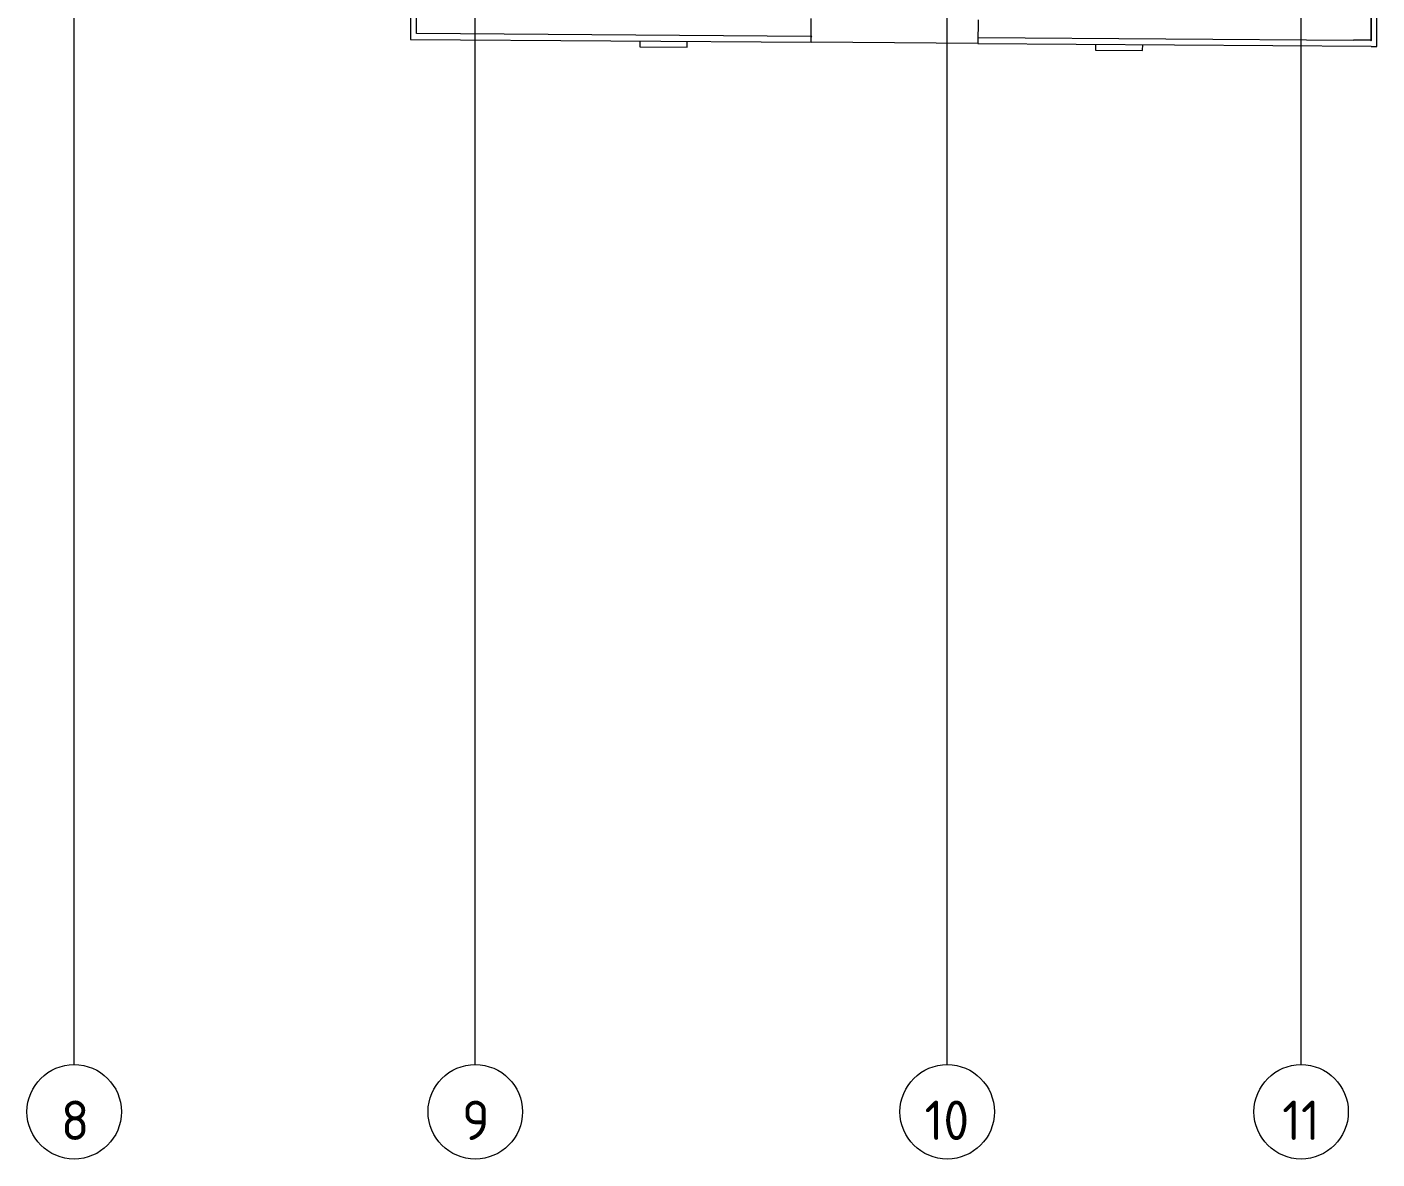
# Model space of a CAD drawing. Header units: millimetres. Extents: x -546 to 1681, y -650 to 1730.
# Drawn here: x 684.2 to 798.6, y 189.8 to 285.8 of the extents above; entities that cross this region are included whole.
import ezdxf

# ---------------------------------------------------------------- set-up
doc = ezdxf.new("R2010")
doc.units = ezdxf.units.MM

msp = doc.modelspace()

# ---------------------------------------------------------------- hatches: boundary and pattern name
h = msp.add_hatch(color=7)
h.dxf.hatch_style = 2
h.paths.add_polyline_path([(750.63, 284.88), (750.7, 284.9), (750.73, 284.96), (750.71, 285.03), (750.65, 285.06), (750.64, 285.06), (750.57, 285.04), (750.54, 284.98), (750.56, 284.92), (750.62, 284.88)])
h = msp.add_hatch(color=7)
h.dxf.hatch_style = 2
h.paths.add_polyline_path([(798.1, 284.73), (798.04, 284.7), (798.01, 284.64), (798.04, 284.58), (798.1, 284.55), (798.16, 284.58), (798.19, 284.64), (798.16, 284.7)])

# ---------------------------------------------------------------- linework, layer by layer
at = {"color": 7, "lineweight": 0}
for points in [[(762.17, 197.82), (762.17, 730.15)], [(792.17, 197.82), (792.17, 730.15)], [(722.17, 197.82), (722.17, 501.49)], [(688.17, 197.82), (688.17, 498.05)], [(716.53, 304.8), (716.68, 285.21)], [(717.18, 285.21), (717.02, 305.3)], [(798.1, 284.64), (798.06, 296.79)], [(798.06, 296.79), (798.1, 284.64)], [(798.6, 284.12), (798.56, 296.79)], [(750.64, 284.47), (750.65, 286.47)], [(764.8, 286.37), (764.78, 284.37)], [(716.68, 285.21), (716.67, 284.71)], [(750.63, 284.97), (717.18, 285.21)], [(716.67, 284.71), (750.64, 284.47)], [(736.13, 284.57), (736.13, 284.07)], [(736.13, 284.07), (740.13, 284.05)], [(740.13, 284.05), (740.13, 284.55)], [(764.78, 284.37), (750.64, 284.47)], [(764.78, 284.37), (798.1, 284.14)], [(764.79, 284.87), (796.6, 284.65)], [(774.75, 284.3), (774.74, 283.8)], [(774.74, 283.8), (778.74, 283.78)], [(778.74, 283.78), (778.75, 284.28)], [(798.1, 284.64), (796.6, 284.65)], [(798.1, 284.14), (798.1, 284.12)], [(798.1, 284.12), (798.6, 284.12)], [(684.17, 193.82), (684.19, 194.23), (684.25, 194.63), (684.35, 195.01), (684.49, 195.38), (684.66, 195.73), (684.86, 196.06), (685.09, 196.37), (685.34, 196.65), (685.63, 196.91), (685.94, 197.14), (686.27, 197.34), (686.62, 197.51), (686.98, 197.64), (687.37, 197.74), (687.76, 197.8), (688.17, 197.82), (688.58, 197.8), (688.98, 197.74), (689.36, 197.64), (689.73, 197.51), (690.08, 197.34), (690.41, 197.14), (690.72, 196.91), (691, 196.65), (691.26, 196.37), (691.49, 196.06), (691.69, 195.73), (691.86, 195.38), (691.99, 195.01), (692.09, 194.63), (692.15, 194.23), (692.17, 193.82)], [(718.17, 193.82), (718.19, 194.23), (718.25, 194.63), (718.35, 195.01), (718.49, 195.38), (718.66, 195.73), (718.86, 196.06), (719.09, 196.37), (719.34, 196.65), (719.63, 196.91), (719.94, 197.14), (720.27, 197.34), (720.62, 197.51), (720.98, 197.64), (721.37, 197.74), (721.76, 197.8), (722.17, 197.82), (722.58, 197.8), (722.98, 197.74), (723.36, 197.64), (723.73, 197.51), (724.08, 197.34), (724.41, 197.14), (724.72, 196.91), (725, 196.65), (725.26, 196.37), (725.49, 196.06), (725.69, 195.73), (725.86, 195.38), (725.99, 195.01), (726.09, 194.63), (726.15, 194.23), (726.17, 193.82)], [(758.17, 193.82), (758.19, 194.23), (758.25, 194.63), (758.35, 195.01), (758.49, 195.38), (758.66, 195.73), (758.86, 196.06), (759.09, 196.37), (759.34, 196.65), (759.63, 196.91), (759.94, 197.14), (760.27, 197.34), (760.62, 197.51), (760.98, 197.64), (761.37, 197.74), (761.76, 197.8), (762.17, 197.82), (762.58, 197.8), (762.98, 197.74), (763.36, 197.64), (763.73, 197.51), (764.08, 197.34), (764.41, 197.14), (764.72, 196.91), (765, 196.65), (765.26, 196.37), (765.49, 196.06), (765.69, 195.73), (765.86, 195.38), (765.99, 195.01), (766.09, 194.63), (766.15, 194.23), (766.17, 193.82)], [(788.17, 193.82), (788.19, 194.23), (788.25, 194.63), (788.35, 195.01), (788.49, 195.38), (788.66, 195.73), (788.86, 196.06), (789.09, 196.37), (789.34, 196.65), (789.63, 196.91), (789.94, 197.14), (790.27, 197.34), (790.62, 197.51), (790.98, 197.64), (791.37, 197.74), (791.76, 197.8), (792.17, 197.82), (792.58, 197.8), (792.98, 197.74), (793.36, 197.64), (793.73, 197.51), (794.08, 197.34), (794.41, 197.14), (794.72, 196.91), (795, 196.65), (795.26, 196.37), (795.49, 196.06), (795.69, 195.73), (795.86, 195.38), (795.99, 195.01), (796.09, 194.63), (796.15, 194.23), (796.17, 193.82)], [(692.17, 193.82), (692.15, 193.41), (692.09, 193.01), (691.99, 192.63), (691.86, 192.26), (691.69, 191.91), (691.49, 191.58), (691.26, 191.28), (691, 190.99), (690.72, 190.73), (690.41, 190.5), (690.08, 190.3), (689.73, 190.14), (689.36, 190), (688.98, 189.9), (688.58, 189.84), (688.17, 189.82), (687.76, 189.84), (687.37, 189.9), (686.98, 190), (686.62, 190.14), (686.27, 190.3), (685.94, 190.5), (685.63, 190.73), (685.34, 190.99), (685.09, 191.28), (684.86, 191.58), (684.66, 191.91), (684.49, 192.26), (684.35, 192.63), (684.25, 193.01), (684.19, 193.41), (684.17, 193.82)], [(726.17, 193.82), (726.15, 193.41), (726.09, 193.01), (725.99, 192.63), (725.86, 192.26), (725.69, 191.91), (725.49, 191.58), (725.26, 191.28), (725, 190.99), (724.72, 190.73), (724.41, 190.5), (724.08, 190.3), (723.73, 190.14), (723.36, 190), (722.98, 189.9), (722.58, 189.84), (722.17, 189.82), (721.76, 189.84), (721.37, 189.9), (720.98, 190), (720.62, 190.14), (720.27, 190.3), (719.94, 190.5), (719.63, 190.73), (719.34, 190.99), (719.09, 191.28), (718.86, 191.58), (718.66, 191.91), (718.49, 192.26), (718.35, 192.63), (718.25, 193.01), (718.19, 193.41), (718.17, 193.82)], [(766.17, 193.82), (766.15, 193.41), (766.09, 193.01), (765.99, 192.63), (765.86, 192.26), (765.69, 191.91), (765.49, 191.58), (765.26, 191.28), (765, 190.99), (764.72, 190.73), (764.41, 190.5), (764.08, 190.3), (763.73, 190.14), (763.36, 190), (762.98, 189.9), (762.58, 189.84), (762.17, 189.82), (761.76, 189.84), (761.37, 189.9), (760.98, 190), (760.62, 190.14), (760.27, 190.3), (759.94, 190.5), (759.63, 190.73), (759.34, 190.99), (759.09, 191.28), (758.86, 191.58), (758.66, 191.91), (758.49, 192.26), (758.35, 192.63), (758.25, 193.01), (758.19, 193.41), (758.17, 193.82)], [(796.17, 193.82), (796.15, 193.41), (796.09, 193.01), (795.99, 192.63), (795.86, 192.26), (795.69, 191.91), (795.49, 191.58), (795.26, 191.28), (795, 190.99), (794.72, 190.73), (794.41, 190.5), (794.08, 190.3), (793.73, 190.14), (793.36, 190), (792.98, 189.9), (792.58, 189.84), (792.17, 189.82), (791.76, 189.84), (791.37, 189.9), (790.98, 190), (790.62, 190.14), (790.27, 190.3), (789.94, 190.5), (789.63, 190.73), (789.34, 190.99), (789.09, 191.28), (788.86, 191.58), (788.66, 191.91), (788.49, 192.26), (788.35, 192.63), (788.25, 193.01), (788.19, 193.41), (788.17, 193.82)]]:
    msp.add_lwpolyline(points, dxfattribs=at)

# ---------------------------------------------------------------- texts
at = {"color": 7, "char_height": 3.3389, "attachment_point": 1}
for s, insert in [('{\\fGOSTCommon|b0|i0|c0;8}', (687.05, 194.77)), ('{\\fGOSTCommon|b0|i0|c0;9}', (721.05, 194.77)), ('{\\fGOSTCommon|b0|i0|c0;10}', (760.26, 194.77)), ('{\\fGOSTCommon|b0|i0|c0;11}', (790.57, 194.77))]:
    msp.add_mtext(s, dxfattribs=dict(at, insert=insert))

doc.saveas('drawing.dxf')
